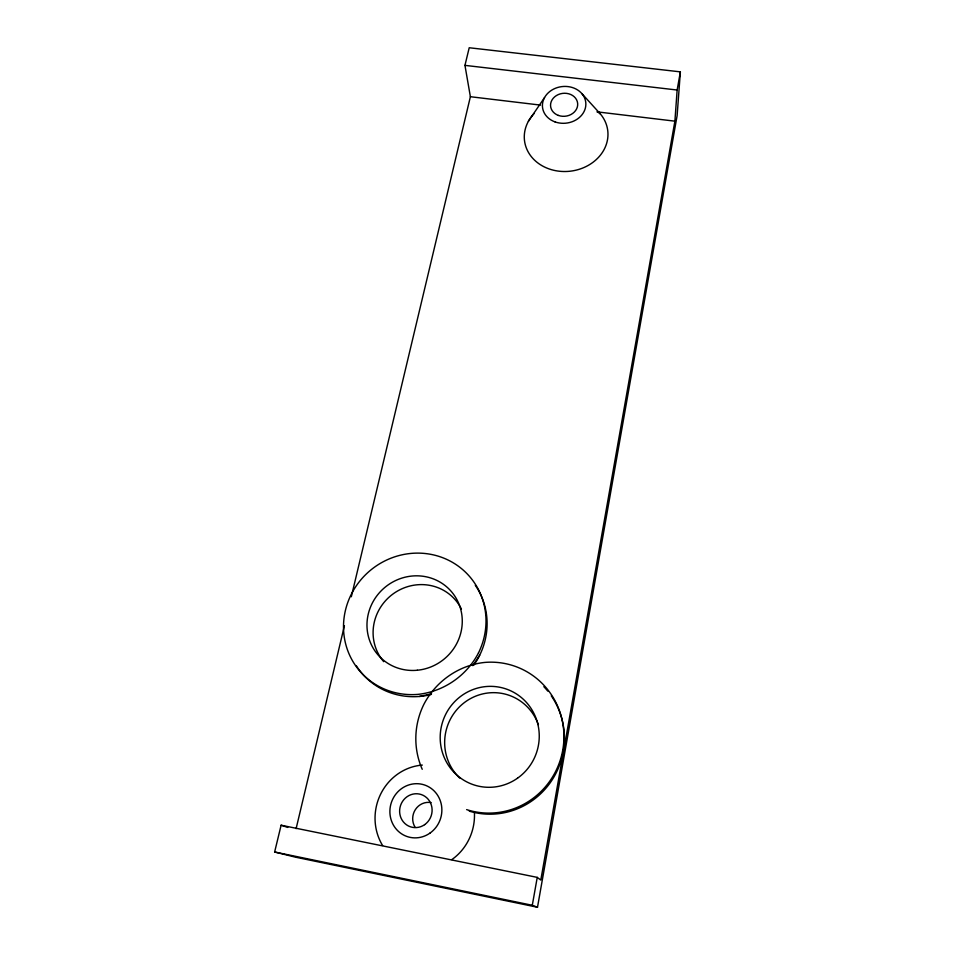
<?xml version="1.0" encoding="UTF-8"?>
<svg xmlns="http://www.w3.org/2000/svg" width="955" height="955" viewBox="0 0 955 955"><rect width="100%" height="100%" fill="white"/><g stroke="black" fill="none" stroke-linecap="round" stroke-linejoin="round"><path stroke-width="1.43" d="M680.366 71.864L677.131 115.531L537.498 907.25L295.31 857.136L274.634 852.003L281.116 825.216L537.247 877.382L540.793 880.056L674.899 121.166L677.143 90.021L680.366 71.864L469.215 47.75L464.954 65.37L470.385 96.718L351.321 596.756M537.498 907.25L532.293 905.28L537.247 877.382M296.11 828.654L344.421 625.74M472.785 665.635L479.649 655.309M528.402 121.273L544.529 97.589M419.424 696.458L431.541 693.843M464.954 65.37L677.143 90.021M470.385 96.718L540.566 105.11M596.923 111.842L674.899 121.166M274.634 852.003L532.293 905.28M281.116 825.216L287.777 827.436M598.224 111.998L600.218 113.788L581.905 93.65M415.079 827.221A15.996 15.22 -74.6 0 1 415.413 809.542A15.996 15.22 -74.6 0 1 431.171 802.63M383.707 661.648A47.284 45.446 -41.2 0 1 394.487 592.924A47.284 45.446 -41.2 0 1 461.432 609.087M459.689 778.05A49.338 48.18 -73.5 0 1 466.649 700.946A49.338 48.18 -73.5 0 1 538.441 724.881M474.396 812.311A52.095 49.529 -74 0 1 451.846 859.596M382.585 845.497A52.095 49.529 -74 0 1 422.313 765.086M598.331 111.735A41.925 35.801 -6.6 0 1 594.643 161.001A41.925 35.801 -6.6 0 1 537.164 162.422A41.925 35.801 -6.6 0 1 534.323 113.311M475.304 585.296A71.864 68.987 -40.6 0 1 473.668 665.349M430.932 694.572A71.864 68.987 -40.6 0 1 356.227 665.611M543.861 686.693A75.015 73.26 -72.3 0 1 547.764 691.122M551.286 695.825A75.015 73.26 -72.3 0 1 550.223 782.73A75.015 73.26 -72.3 0 1 469.287 811.153M466.625 809.613A75.648 73.881 -71.7 0 0 563.355 746.07A75.648 73.881 -71.7 0 0 484.901 662.412C459.069 665.014 435.969 681.154 424.008 704.086A75.648 73.881 -71.7 0 0 422.229 769.3M478.491 652.91C466.625 675.854 443.454 691.778 417.741 694.392A72.461 69.524 -40.2 0 1 344.075 617.801A72.461 69.524 -40.2 0 1 435.492 555.392A72.461 69.524 -40.2 0 1 478.491 652.91M429.965 833.118A27.218 25.869 -72.4 0 0 427.745 786.323A27.218 25.869 -72.4 0 0 389.915 812.92A27.218 25.869 -72.4 0 0 429.965 833.118M424.641 824.654A17.011 16.163 -72.4 0 0 423.292 795.396A17.011 16.163 -72.4 0 0 399.632 811.977A17.011 16.163 -72.4 0 0 424.641 824.654M555.01 121.894A21.762 18.396 -6.7 0 0 585.773 102.483A21.762 18.396 -6.7 0 0 551.644 90.2A21.762 18.396 -6.7 0 0 555.01 121.894M558.389 115.424A13.597 11.496 -6.7 0 0 577.644 103.331A13.597 11.496 -6.7 0 0 556.335 95.607A13.597 11.496 -6.7 0 0 558.389 115.424M417.311 670.243A48.466 46.497 -40.2 0 0 454.473 595.598A48.466 46.497 -40.2 0 0 372.068 603.584A48.466 46.497 -40.2 0 0 417.311 670.243M517.538 778.182A50.591 49.409 -71.5 0 0 511.295 691.086A50.591 49.409 -71.5 0 0 440.315 741.199A50.591 49.409 -71.5 0 0 517.538 778.182"/></g></svg>
